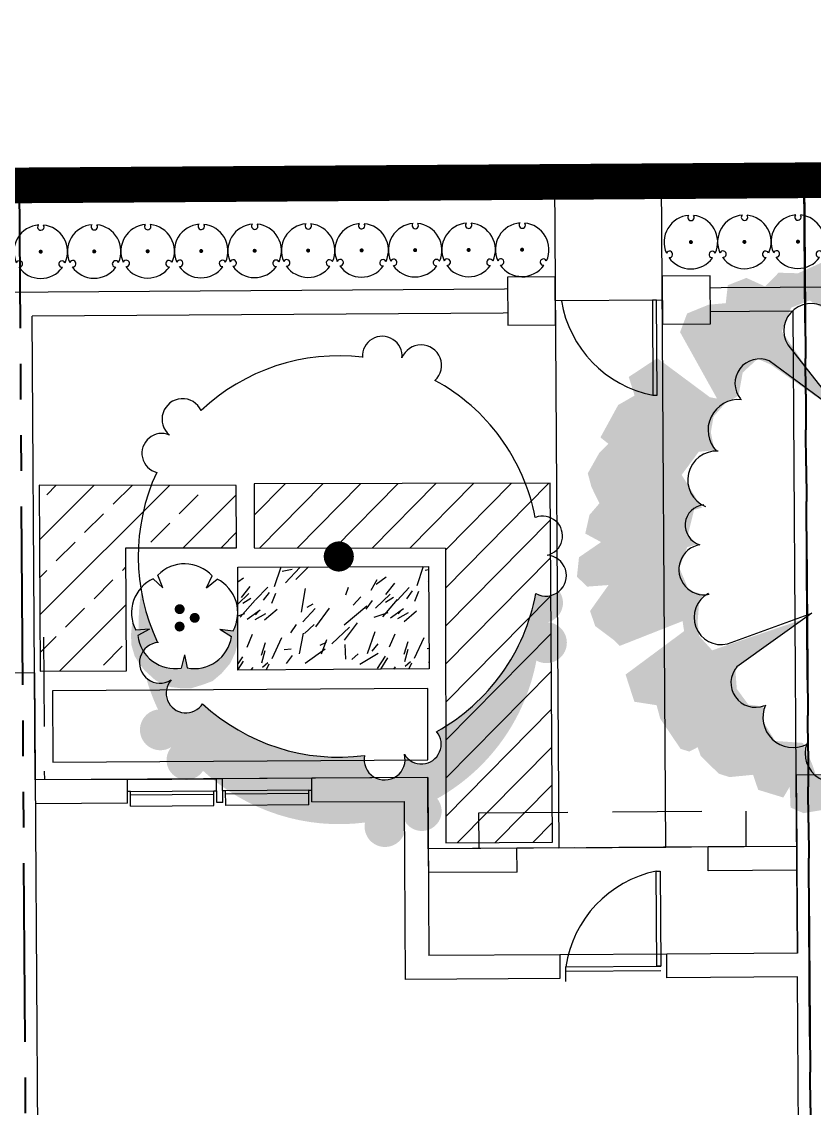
# Model space of a CAD drawing. Header units: feet. Extents: x 919634 to 928945, y 707022 to 708026.
# Drawn here: x 920319.03 to 920341.25, y 707570.89 to 707601.34 of the extents above; entities that cross this region are included whole.
import ezdxf

# ---------------------------------------------------------------- set-up
doc = ezdxf.new("R2010")
doc.units = ezdxf.units.FT
doc.header["$LTSCALE"] = 20
doc.header["$MEASUREMENT"] = 0
for name, pattern in [('PHANTOM2', [1.25, 0.625, -0.125, 0.125, -0.125, 0.125, -0.125]), ('Site Plan$0$HIDDEN2', [0.1875, 0.125, -0.0625]), ('Site Plan$0$PHANTOM2', [1.25, 0.625, -0.125, 0.125, -0.125, 0.125, -0.125])]:
    doc.linetypes.add(name, pattern=pattern)
doc.layers.add('-u-site-propline', color=7, linetype='PHANTOM2', true_color=0xd10000)
for name, color, linetype in [('-u-site-xref', 7, 'Continuous'), ('LK-SHRB-035M', 4, 'Continuous'), ('LK-SHRB-TRNK', 3, 'Continuous'), ('LP-SHRB', 7, 'Continuous'), ('Site Plan$0$-u-site-bldg_interior', 252, 'Continuous'), ('Site Plan$0$-u-site-fence', 4, 'Site Plan$0$FENCELINE1'), ('Site Plan$0$-u-site-wall', 4, 'Continuous'), ('Site Plan$0$A-DOOR', 253, 'Continuous'), ('Site Plan$0$SP-BLDG-ROOF ABOVE', 4, 'Site Plan$0$HIDDEN2'), ('x-RL TH5-LP Block$0$L-002', 253, 'Continuous'), ('x-RL TH5-LP Block$0$LK-SHRB-035M', 253, 'Continuous'), ('x-RL TH5-LP Block$0$LK-SHRB-TRNK', 253, 'Continuous'), ('x-RL TH5-LP Block$0$LK-TREE-050M', 253, 'Continuous'), ('x-RL TH5-LP Block$0$LK-TREE-TRNK', 253, 'Continuous'), ('x-RL TH5-LP Block$0$LP-PATT-GRND', 253, 'Continuous'), ('x-RL TH5-LP Block$0$LP-PATT-SHAR', 253, 'Continuous'), ('x-RL TH5-LP Block$0$LP-SHAR-BRDR-CONT', 253, 'Continuous'), ('x-RL TH5-LP Block$0$LP-SHRB', 253, 'Continuous'), ('x-RL TH5-LP Block$0$LP-TREE', 253, 'Continuous')]:
    doc.layers.add(name, color=color, linetype=linetype)
for name, color, linetype, lineweight in [('Site Plan$0$SP-LOT LINES', 252, 'Site Plan$0$PHANTOM2', 40), ('Site Plan$0$SP-SIDEWALK', 2, 'Continuous', 25), ('SP-BUILDING-FOOTPRINT', 1, 'Continuous', 25)]:
    doc.layers.add(name, color=color, linetype=linetype, lineweight=lineweight)
for name, color, linetype, plot in [('x-RL TH5-LP Block$0$-u-site-no_plot', 253, 'Continuous', False), ('x-RL TH5-LP Block$0$LK-SHRB-SHAD', 253, 'Continuous', False), ('x-RL TH5-LP Block$0$LK-TREE-SHAD', 253, 'Continuous', False)]:
    doc.layers.add(name, color=color, linetype=linetype, plot=plot)
doc.layers.get('-u-site-xref').off()
doc.linetypes.add('Site Plan$0$FENCELINE1', pattern='A,0.25,-0.1,[133,ltypeshp.shx,S=0.1,R=0,X=-0.1,Y=0],-0.1,1', length=1.45)

# ---------------------------------------------------------------- blocks, each defined once
blk = doc.blocks.new('Site Plan$0$_Details_TH5_wall')
at = {"layer": 'Site Plan$0$-u-site-fence'}
for p, q in [((-10.48732410557568, -26.40998516941909), (-10.46782956644893, -29.40992182923947)), ((-10.48624107660726, -26.57664831739385), (-10.4689125957666, -29.24325868126471))]:
    blk.add_line(p, q, dxfattribs=at)
blk.add_lwpolyline([(-7.821513322298415, -26.67391782451887), (-7.822257905383594, -26.55933691037353), (-10.48624107660726, -26.57664831739385), (-10.48549649352208, -26.69122923142277)], close=True, dxfattribs=at)
blk.add_arc((-11.00169562106021, -26.04570431716274), 3.241637188778279, 279.4598342740753, 348.8256528212227, dxfattribs=at)
at = {"layer": 'Site Plan$0$-u-site-wall'}
for p, q in [((-10.95223619171884, -7.919251336716115), (-10.82240109087434, -26.41216260602232)), ((2.818107517436147, -22.64952870749403), (-10.17819925572257, -22.74063981021754)), ((-10.17816162097733, -22.74063954618759), (-10.15241514507215, -26.4078088250244)), ((-10.80133920791559, -29.41208908054978), (-10.67262854427099, -47.7449482496595)), ((-10.13135326222982, -29.40773529966827), (-10.02838854386937, -44.07347961037885)), ((-0.03203305636998266, -44.00339978060219), (-10.02838854386937, -44.07347961037885))]:
    blk.add_line(p, q, dxfattribs=at)
for points in [[(-11.166017520361777, -25.074367241784326), (-11.1573099595633, -26.41433894980565), (-9.817338251541976, -26.405631389007173), (-9.826045812340453, -25.06565968098585)], [(-11.137815420519757, -29.4142756096221), (-11.12910785972128, -30.754247317643422), (-9.789136151699957, -30.745539756844945), (-9.797843712498434, -29.40556804882362)]]:
    blk.add_wipeout(points).dxf.layer = 'Site Plan$0$-u-site-wall'
for points in [[(-11.16601752035785, -25.07436724181753), (-11.15730995952617, -26.41433894983493), (-9.817338251508772, -26.40563138911966), (-9.826045812340453, -25.06565968098585)], [(-11.13781542039942, -29.41427560977172), (-11.12910785980057, -30.75424731767271), (-9.789136151666753, -30.74553975684103), (-9.797843712498434, -29.40556804882362)]]:
    blk.add_lwpolyline(points, close=True, dxfattribs=at)
blk = doc.blocks.new('*U239')
at = {"layer": 'Site Plan$0$A-DOOR'}
blk.add_lwpolyline([(-28.625, -31.96847301748949), (-30, -31.96847301748949), (-30, 0), (-28.625, 0)], close=True, dxfattribs=at)
blk.add_arc((-36.41138767640513, 6.143921902290211), 38.89964626533935, 281.5466680525947, 350.9124866484809, dxfattribs=at)
blk = doc.blocks.new('Site Plan')
at = {"layer": 'Site Plan$0$-u-site-bldg_interior'}
for p, q in [((920319.393714079, 707583.0896173733, 1.997172001038086e-07), (920316.7271040358, 707583.0722163388, 1.997172001038086e-07)), ((920319.393714079, 707583.0896173733, 1.997172001038086e-07), (920319.7025824204, 707535.7572917931, 1.997172001038086e-07)), ((920321.9965685743, 707580.1065384957, 1.997172001038086e-07), (920319.4132902416, 707580.0896812448, 1.997172001038086e-07)), ((920321.9965685743, 707580.1065384957, 1.997172001038086e-07), (920324.4965153479, 707580.1228519646, 1.997172001038086e-07)), ((920322.0009188326, 707579.4398860229, 1.997172001038086e-07), (920321.9965685743, 707580.1065384957, 1.997172001038086e-07)), ((920324.663178466, 707580.1239395292, 1.997172001038086e-07), (920324.4965153479, 707580.1228519646, 1.997172001038086e-07)), ((920324.5008656062, 707579.4561994916, 1.997172001038086e-07), (920324.4965153479, 707580.1228519646, 1.997172001038086e-07)), ((920327.1631252397, 707580.1402529979, 1.997172001038086e-07), (920324.663178466, 707580.1239395292, 1.997172001038086e-07)), ((920324.6675287244, 707579.4572870563, 1.997172001038086e-07), (920324.663178466, 707580.1239395292, 1.997172001038086e-07)), ((920330.4130560453, 707580.1614605072, 1.997172001038086e-07), (920327.1631252397, 707580.1402529979, 1.997172001038086e-07)), ((920327.167475498, 707579.473600525, 1.997172001038086e-07), (920327.1631252397, 707580.1402529979, 1.997172001038086e-07)), ((920330.4130560453, 707580.1614605072, 1.997172001038086e-07), (920330.4456341654, 707575.1690479497, 1.99717204207895e-07)), ((920343.6315892691, 707580.2476718316, 1.99717204207895e-07), (920340.74616968, 707580.2288429498, 1.99717204207895e-07)), ((920340.7787474962, 707575.2364769538, 1.99717204207895e-07), (920340.74616968, 707580.2288429498, 1.99717204207895e-07)), ((920322.0820985226, 707579.7701915839, 1.997172001038086e-07), (920321.9987669634, 707579.7696478016, 1.997172001038086e-07)), ((920322.0820985226, 707579.7701915839, 1.997172001038086e-07), (920324.4153821778, 707579.7854174881, 1.997172001038086e-07)), ((920322.0847941741, 707579.357098246, 1.997172001038086e-07), (920322.0820985226, 707579.7701915839, 1.997172001038086e-07)), ((920324.4153821778, 707579.7854174881, 1.997172001038086e-07), (920324.498713737, 707579.7859612703, 1.997172001038086e-07)), ((920324.4180778293, 707579.3723241502, 1.997172001038086e-07), (920324.4153821778, 707579.7854174881, 1.997172001038086e-07)), ((920324.7487084144, 707579.7875926172, 1.997172001038086e-07), (920324.6653768552, 707579.787048835, 1.997172001038086e-07)), ((920327.0819920697, 707579.8028185214, 1.997172001038086e-07), (920324.7487084144, 707579.7875926172, 1.997172001038086e-07)), ((920324.7514040659, 707579.3744992793, 1.997172001038086e-07), (920324.7487084144, 707579.7875926172, 1.997172001038086e-07)), ((920327.0825961813, 707579.7102418419, 1.997172001038086e-07), (920324.749312526, 707579.6950159377, 1.997172001038086e-07)), ((920327.0819920697, 707579.8028185214, 1.997172001038086e-07), (920327.1653236288, 707579.8033623036, 1.997172001038086e-07)), ((920327.0846877212, 707579.3897251835, 1.997172001038086e-07), (920327.0819920697, 707579.8028185214, 1.997172001038086e-07)), ((920322.0009188326, 707579.4398860229, 1.997172001038086e-07), (920319.4176404999, 707579.4230287719, 1.997172001038086e-07)), ((920322.0827026342, 707579.6776149044, 1.997172001038086e-07), (920324.4159862894, 707579.6928408085, 1.997172001038086e-07)), ((920324.6675287244, 707579.4572870563, 1.997172001038086e-07), (920324.5008656062, 707579.4561994916, 1.997172001038086e-07)), ((920327.167475498, 707579.473600525, 1.997172001038086e-07), (920329.7507538308, 707579.490457776, 1.997172001038086e-07)), ((920329.7507538308, 707579.490457776, 1.997172001038086e-07), (920329.7833319508, 707574.4980452184, 1.99717204207895e-07)), ((920322.0847941741, 707579.357098246, 1.997172001038086e-07), (920324.4180778293, 707579.3723241502, 1.997172001038086e-07)), ((920327.0846877212, 707579.3897251835, 1.997172001038086e-07), (920324.7514040659, 707579.3744992793, 1.997172001038086e-07)), ((920340.7548210755, 707578.903065555, 1.99717204207895e-07), (920340.7787474962, 707575.2364769538, 1.99717204207895e-07)), ((920340.759220455, 707578.228885531, 1.99717204207895e-07), (920338.2709475836, 707578.2126482406, 1.99717204207895e-07)), ((920338.2752978419, 707577.5459957678, 1.99717204207895e-07), (920338.2709475836, 707578.2126482406, 1.99717204207895e-07)), ((920332.9145082971, 707578.1776946544, 1.99717204207895e-07), (920330.4261071241, 707578.1614565268, 1.99717204207895e-07)), ((920330.4261071241, 707578.1614565268, 1.99717204207895e-07), (920330.4304573823, 707577.4948040539, 1.99717204207895e-07)), ((920332.9188585554, 707577.5110421815, 1.99717204207895e-07), (920332.9145082971, 707578.1776946544, 1.99717204207895e-07)), ((920332.9188585554, 707577.5110421815, 1.99717204207895e-07), (920330.4304573823, 707577.4948040539, 1.99717204207895e-07)), ((920340.7635707133, 707577.5622330579, 1.99717204207895e-07), (920338.2752978419, 707577.5459957678, 1.99717204207895e-07)), ((920334.1122227666, 707575.1929743707, 1.997172001038086e-07), (920330.4456341654, 707575.1690479497, 1.99717204207895e-07)), ((920337.1121588949, 707575.2125505331, 1.997172001038086e-07), (920334.1122227666, 707575.1929743707, 1.997172001038086e-07)), ((920334.1122227666, 707575.1929743707, 1.997172001038086e-07), (920334.1165730249, 707574.5263218977, 1.997172001038086e-07)), ((920340.7787474962, 707575.2364769538, 1.99717204207895e-07), (920337.1121588949, 707575.2125505331, 1.997172001038086e-07)), ((920337.1165091533, 707574.5458980602, 1.997172001038086e-07), (920337.1121588949, 707575.2125505331, 1.997172001038086e-07)), ((920334.281084274, 707574.8571712411, 1.997172001038086e-07), (920336.9476941659, 707574.8745722744, 1.997172001038086e-07)), ((920334.2837799254, 707574.4440779032, 1.997172001038086e-07), (920334.281084274, 707574.8571712411, 1.997172001038086e-07)), ((920334.2818999473, 707574.7321739023, 1.997172001038086e-07), (920336.9485098392, 707574.7495749356, 1.997172001038086e-07)), ((920340.7830977546, 707574.5698244809, 1.99717204207895e-07), (920337.1165091533, 707574.5458980602, 1.997172001038086e-07)), ((920341.1676006519, 707515.6469311938, 1.997172001038086e-07), (920340.7830977546, 707574.5698244809, 1.99717204207895e-07)), ((920334.1165730249, 707574.5263218977, 1.997172001038086e-07), (920329.7833319508, 707574.4980452184, 1.99717204207895e-07))]:
    blk.add_line(p, q, dxfattribs=at)
at = {"layer": 'Site Plan$0$SP-BLDG-ROOF ABOVE'}
blk.add_line((920338.2709475836, 707578.2126482406, 1.99717204207895e-07), (920332.9145082971, 707578.1776946544, 1.99717204207895e-07), dxfattribs=at)
at = {"layer": 'Site Plan$0$SP-BLDG-ROOF ABOVE', "elevation": 1.99717204207895e-07}
for points in [[(920308.8301829449, 707580.0205743349), (920308.8040810911, 707584.0205357341), (920319.6410613519, 707584.0912527352), (920319.667162902, 707580.0913378976)], [(920331.8520309216, 707578.1707610334), (920331.8455055341, 707579.1707397428), (920339.3268995774, 707579.2195597772), (920339.3334249624, 707578.2195814648)]]:
    blk.add_lwpolyline(points, dxfattribs=at)
at = {"layer": 'Site Plan$0$SP-LOT LINES', "ltscale": 0.4, "elevation": 1.99717204207895e-07}
for points in [[(920318.9712080545, 707596.7537713794), (920340.970739662, 707596.8973299043), (920341.5841260864, 707502.8993312176), (920319.584594479, 707502.7557726927)], [(920340.970739662, 707596.8973299043), (920363.303597506, 707597.0430635583), (920363.9169839305, 707503.0450648717), (920341.5841260864, 707502.8993312176)]]:
    blk.add_lwpolyline(points, close=True, dxfattribs=at)
at = {"layer": 'Site Plan$0$SP-SIDEWALK', "elevation": 1.99717204207895e-07}
blk.add_lwpolyline([(920336.9708245483, 707596.8712283524), (920333.97088842, 707596.85165219), (920334.092695737, 707578.1853829476), (920337.0926318653, 707578.2049591102)], close=True, dxfattribs=at)
at = {"layer": 'Site Plan$0$-u-site-bldg_interior', "xscale": 0.08333333333333327, "yscale": 0.08333333333333327, "zscale": 0.08333333333333327, "rotation": 180.3738798165014}
blk.add_blockref('*U239', (920334.4477473922, 707574.8582588057, 1.997172001038086e-07), dxfattribs=at)
at = {"layer": 'Site Plan$0$-u-site-wall', "rotation": 269.9715917081864}
blk.add_blockref('Site Plan$0$_Details_TH5_wall', (920363.3970236996, 707583.0342197992, 1.997171797626437e-07), dxfattribs=at)
blk = doc.blocks.new('x-RL TH5-LP Block$0$TREE-SIMP-021')
at = {"layer": 'x-RL TH5-LP Block$0$LK-TREE-SHAD'}
h = blk.add_hatch(color=256, dxfattribs=at)
edge = h.paths.add_edge_path()
edge.add_arc((0.1670000000000016, 0), 0.5000000000000239, 260.3865617105897, 278.5936085237907)
edge.add_arc((0.2619320473717437, -0.4475469871519522), 0.05101736742950515, 186.3524412592835, 246.651281477449, ccw=False)
edge.add_arc((0, -2.131628207280301e-14), 0.4999999999999955, 279.61343828940744, 294.98973247718067, ccw=False)
edge = h.paths.add_edge_path()
edge.add_arc((0.1670000000000016, -2.842170943040401e-14), 0.4999999999999858, 285.35812662729506, 294.9897324771812, ccw=False)
edge.add_arc((0.2619320473717153, -0.4475469871519593), 0.05101736742950547, 317.3004536736503, 392.4177406316337)
edge.add_arc((0.3377983859684264, -0.3832874793667926), 0.04937740005396908, 228.3744434168904, 416.8573514313249)
edge.add_arc((0, -4.263256414560601e-14), 0.499999999999984, 316.8519098886588, 366.9897324771847)
edge.add_arc((0.5065839324883825, 0.1108125556681472), 0.0510173674294981, 258.3524412592744, 464.4177406316392)
edge.add_arc((0.4689134968027702, 0.2028230113137752), 0.04937740005396369, 300.3744434168894, 488.8573514313118)
edge.add_arc((0, -2.131628207280301e-14), 0.5000000000000026, 28.85190988865855, 78.98973247718327)
edge.add_arc((0.05115404106064148, 0.5160329129350814), 0.05101736742951309, 330.3524412592923, 399.9472398419138)
edge.add_arc((0.1190060928392711, 0.5086389940592824), 0.04937740005397353, 12.374443416904683, 125.5951215006767, ccw=False)
edge.add_arc((0.2181540410606431, 0.5160329129350814), 0.05101736742948313, -29.647558740707723, 176.4177406316317, ccw=False)
edge.add_arc((0.1670000000000016, -2.842170943040401e-14), 0.5000000000000039, 28.851909888658213, 78.98973247718328, ccw=False)
edge.add_arc((0.6359134968028002, 0.2028230113137681), 0.04937740005397455, -59.62555658313693, 128.85735143134, ccw=False)
edge.add_arc((0.6735839324883557, 0.1108125556681472), 0.05101736742948965, -101.64755874069431, 104.4177406316083, ccw=False)
edge.add_arc((0.1669999999999732, -1.4210854715202e-14), 0.5000000000000059, -43.14809011132962, 6.989732477181519, ccw=False)
edge.add_arc((0.5047983859678311, -0.3832874793662739), 0.04937740005395616, -131.62555658219208, 56.857351430414894, ccw=False)
edge.add_arc((0.4289320473717453, -0.4475469871519522), 0.05101736742948169, -173.64755874072046, 32.41774063164411, ccw=False)
at = {"layer": 'x-RL TH5-LP Block$0$LK-TREE-050M'}
for centre, radius, start, end in [((-0.04799390716075891, 0.5086389940592824), 0.04937740005396271, 12.3744434168969, 201.2618362351385), ((0.0511540410606699, 0.5160329129350814), 0.05101736742949643, 330.3524412592786, 176.4177406316339), ((-0.003777478401218559, 0.003136797043296724), 0.4952442819776592, 100.5015960879655, 151.0925035290089), ((-2.842170943040401e-14, -2.131628207280301e-14), 0.5, 28.85190988865747, 78.98973247718159), ((-0.4749689964509969, 0.2081133238393136), 0.05101736742949643, 42.43331910011396, 248.4177406316341), ((0.4689134968027702, 0.2028230113137681), 0.04937740005396271, 300.3744434168967, 129.2618362351378), ((-0.4985753626810379, 0.1115331750183941), 0.04937740005396271, 84.37444341689746, 273.2618362351384), ((0.5065839324883825, 0.1108125556681472), 0.05101736742949643, 258.3524412592795, 104.4177406316339), ((-2.842170943040401e-14, -2.131628207280301e-14), 0.5, 172.8519098886574, 222.9897324771822), ((-2.842170943040401e-14, -2.131628207280301e-14), 0.5, 316.8519098886569, 6.989732477181856), ((-0.3447010244698276, -0.3874118052906965), 0.05101736742949643, 114.3524412592789, 320.4177406316336), ((0.3377983859684264, -0.3832874793667926), 0.04937740005396271, 228.3744434168969, 57.2618362351381), ((-0.2601426129294566, -0.4397077010247585), 0.04937740005396271, 156.3744434168966, 345.2618362351382), ((0.2619320473717153, -0.4475469871519522), 0.05101736742949643, 183.8540007653813, 32.41774063163366), ((-2.842170943040401e-14, -2.131628207280301e-14), 0.5, 244.8519098886572, 294.9897324771821)]:
    blk.add_arc(centre, radius, start, end, dxfattribs=at)
at = {"layer": 'x-RL TH5-LP Block$0$LK-TREE-TRNK', "const_width": 0.03749999999999999}
blk.add_lwpolyline([(-0.01875000000001137, -2.131628207280301e-14, 1), (0.01874999999998295, -2.131628207280301e-14, 1)], format="xyb", close=True, dxfattribs=at)
blk = doc.blocks.new('x-RL TH5-LP Block$0$TREE-SIMP-024')
at = {"layer": 'x-RL TH5-LP Block$0$LK-TREE-SHAD'}
blk.add_hatch(color=256, dxfattribs=at).paths.add_polyline_path([(0.1890392876505302, -0.4914625425579686), (0.2122538417685007, -0.5256094872272712), (0.2532375141730938, -0.5283298083166699), (0.3119894994224524, -0.5023558214439703), (0.3488751212994714, -0.5037111922460724), (0.3748395371480342, -0.4777467763975238), (0.4103546213606251, -0.4941301901573638), (0.4458784854625435, -0.4804583228024413), (0.4499869085587704, -0.4463034049931593), (0.4827752814527457, -0.4435615268122319), (0.5237645425420112, -0.4271557661335734), (0.5374364046921016, -0.3916319072365013), (0.4677999237022448, -0.2646004044787063), (0.4814606117391236, -0.2673287123739385), (0.5811675407061045, -0.3424377704076562), (0.6358238768052615, -0.3069019339042427), (0.6249050584882809, -0.2713852550636489), (0.6563316736071556, -0.2536161387256897), (0.6905033561629352, -0.1921294586080649), (0.6754793072618952, -0.1798385099472739), (0.6932444327993608, -0.1620733844098154), (0.7151139873763555, -0.1238148273882871), (0.7082908266705772, -0.09785999622977926), (0.6932723684028588, -0.06644295733990191), (0.7124048371439358, -0.04457898493521384), (0.7206121090560202, -0.009056715461291276), (0.6905616235424645, 0.007328289670340382), (0.7329206188030071, 0.03602978614996744), (0.7370298401875459, 0.07291700591118655), (0.7179093405918024, 0.09203750550695133), (0.676924078764074, 0.08929323635833697), (0.7124583154346453, 0.1384849718098451), (0.7029036562701094, 0.1671713118368103), (0.6687575131452945, 0.193118164650528), (0.6564657629400017, 0.2054099148558279), (0.5362310864248627, 0.1589257265477073), (0.5335043751062472, 0.1780510184884818), (0.6455525333076935, 0.2600526754644719), (0.629173911892849, 0.311961547954219), (0.5868252892009878, 0.3187799195711634), (0.5800021304438587, 0.3447347591907146), (0.5417667199370442, 0.4021018401502943), (0.5253745262878908, 0.4075616432481155), (0.5089783437868505, 0.3993599652255568), (0.5035185354842042, 0.4157521536698852), (0.4693747885318942, 0.4498959006221668), (0.4488845495600344, 0.4567206592121238), (0.4038004408650693, 0.4526090468599193), (0.3942457764956941, 0.4812953816820524), (0.3464349545334926, 0.496309052809579), (0.3341336228943703, 0.4758132232043835), (0.3327790503805659, 0.5154311470333397), (0.3081915624256624, 0.5263531546063263), (0.2494443643164743, 0.5167729508059438), (0.2439733819006165, 0.4949129724579535), (0.2112025668366186, 0.5522816480455219), (0.1524505763824209, 0.5263076559679831), (0.1497110976301883, 0.5017161739563747), (0.1811305294363592, 0.4948946130834457), (0.202984124067541, 0.4785072085230979), (0.212541181353231, 0.45801777109574), (0.2344003614129235, 0.4607564515596465), (0.2835801296677403, 0.4553062246908226), (0.2904048882577115, 0.4348159857189486), (0.3081524507603319, 0.3924705522830649), (0.3614310626261954, 0.3883876718740424), (0.3819133199970679, 0.354239934121253), (0.3832702886833488, 0.3228189044308749), (0.4119582233383312, 0.3187288407091629), (0.4338078271690051, 0.2886799465673988), (0.4365281534632288, 0.2476962793676662), (0.312182657679358, 0.1588602791116926), (0.4802353394693739, 0.2149214735031819), (0.5048180383354861, 0.1876056743968348), (0.5075423554302176, 0.1602834967785185), (0.5048004805054802, 0.1274951206283248), (0.4965979976822155, 0.1083666426877699), (0.5239185806725288, 0.1001777301501932), (0.5416661483799885, 0.05783230191914868), (0.5266269378214474, 0.01820959095000774), (0.5074992581692186, 0.01273941007867307), (0.5252540059331636, -0.005015337685279064), (0.5129446926930257, -0.05283414645331419), (0.4979158599080051, -0.05693698412104453), (0.5361496757868451, -0.1197686605234622), (0.5033493272351564, -0.1634950041924412), (0.4732932530368998, -0.1662360808288668), (0.4801140208263632, -0.2003878093821498), (0.4746406454941905, -0.2304446851249153), (0.4514085283413749, -0.2564082994289478), (0.4418442877430095, -0.2605095392124781), (0.426813860329986, -0.2700769723230536), (0.4186041922453967, -0.3137961359355472), (0.3899074796497359, -0.3397613448675685), (0.3653199916948324, -0.3288393372945819), (0.239660629690519, -0.2387102159554928), (0.3434432538051624, -0.3916885715269984), (0.3256701466667096, -0.4367766762272822), (0.2901462825647911, -0.4504485435822119), (0.2696576382209059, -0.4381591895494168), (0.2559953555560242, -0.4408954770970226), (0.2505179861671536, -0.4846138391650001), (0.2286588009026502, -0.4873525248337458), (0.2177264207609824, -0.4982849049754137)])
at = {"layer": 'x-RL TH5-LP Block$0$LK-TREE-050M'}
for p, q in [((-0.04860488914232519, 0.3204401747418828), (-0.1004783664031379, 0.4881257947864839)), ((-0.05369746659829389, 0.4915933362915723), (-0.04860488914232519, 0.3204401747418828)), ((0.2897369795163627, 0.1452474562183212), (0.4331856951178565, 0.2463997710962005)), ((0.4509396161136294, 0.2029800207524346), (0.2897369795163627, 0.1452474562183212)), ((-0.484126475581121, 0.1008413697186938), (-0.3197764530257245, 0.05279546313309424)), ((-0.3197764530257245, 0.05279546313309424), (-0.4952847406890442, 0.05527856086738581)), ((0.3323934762303793, -0.366144784429423), (0.2276721902811687, -0.2306723100195143)), ((0.2276721902811687, -0.2306723100195143), (0.3682018494262422, -0.3358423614288597)), ((-0.2455091501645086, -0.4292699423333417), (-0.1490278276294532, -0.2878107840738551)), ((-0.1490278276294532, -0.2878107840738551), (-0.2056244374518599, -0.4539617653212815))]:
    blk.add_line(p, q, dxfattribs=at)
for centre, radius, start, end in [((-0.002046592426324878, 0.4868550850393945), 0.05186775325439813, 9.894664786015177, 174.758577227328), ((0.09479688157250621, 0.4893167681903066), 0.04800949825501283, 350.9389413252036, 173.4733813780408), ((-0.1406577635833912, 0.4643518711474144), 0.04668600864248076, 30.61256466583337, 182.9404446800889), ((0.1742931968898063, 0.4599880194734851), 0.03877302073807031, 346.4677891969286, 145.8460662159045), ((-0.2256235228414027, 0.416537993178828), 0.05803041528278666, 48.19387987775519, 187.3850517374514), ((0.249491642336892, 0.4128623806588791), 0.05490868705670256, 338.5456909887605, 138.9426875496921), ((-0.3155583000221611, 0.3648621441673399), 0.05490868705670256, 50.5456909887609, 210.9426875496927), ((0.3264296698085047, 0.3432980403228925), 0.05803041528278666, 336.1938798777554, 115.3850517374514), ((-0.3836150434950696, 0.3079067958741248), 0.03877302073807031, 58.46778919692883, 217.8460662159039), ((0.398159233570567, 0.2772661021778475), 0.04668600864248076, 318.6125646658333, 110.9404446800895), ((-0.4360740535002208, 0.2413643889474102), 0.04800949825501283, 62.93894132520439, 245.4733813780411), ((-0.4636591329584405, 0.1485000700117638), 0.05186775325439813, 81.89466478601592, 246.7585772273271), ((0.4623942692778655, 0.1523929201382828), 0.05186775325439813, 297.894664786015, 102.7585772273273), ((0.4946617483395528, 0.06105000505942826), 0.04800949825501283, 278.9389413252028, 101.4733813780415), ((-0.4850905122466429, 0.009719136930840477), 0.04668600864248076, 102.6125646658336, 254.9404446800894), ((0.4913341631808805, -0.02361856542178487), 0.03877302073807031, 274.4677891969283, 73.84606621590467), ((-0.4658726755859846, -0.08586340293272343), 0.05803041528278666, 120.1938798777553, 259.3850517374512), ((0.4697526148953841, -0.1096991602439772), 0.05490868705670256, 266.5456909887607, 66.94268754969211), ((-0.4445173971826932, -0.1873651743553211), 0.05490868705670256, 122.545690988761, 282.9426875496918), ((0.4273681537194989, -0.2043681359880694), 0.05803041528278666, 264.1938798777555, 43.3850517374514), ((-0.4113803323655247, -0.2696911542562219), 0.03877302073807031, 130.4677891969289, 289.8460662159039), ((0.3867337028646318, -0.2929919960733187), 0.04668600864248076, 246.6125646658334, 38.94044468008853), ((-0.3643054682475793, -0.3401453721469778), 0.04800949825501283, 134.9389413252038, 317.4733813780404), ((-0.2845105109362862, -0.3950769944404016), 0.05186775325439813, 153.8946647860153, 318.7585772273273), ((0.2878219670432429, -0.3926710807491034), 0.05186775325439813, 225.8946647860147, 30.75857722732785), ((0.2109208918357979, -0.4515857900502454), 0.04800949825501283, 206.9389413252034, 29.47338137804071), ((-0.1591446606051079, -0.4583451141828618), 0.04668600864248076, 174.6125646658334, 326.940444680089), ((0.1293680157899644, -0.4745850956696813), 0.03877302073807031, 202.4677891969289, 1.846066215904139), ((-0.06230162510055948, -0.4696044945809916), 0.05803041528278666, 192.1938798777558, 331.3850517374509), ((0.04083143997263505, -0.4806601902269989), 0.05490868705670256, 194.5456909887608, 354.942687549692)]:
    blk.add_arc(centre, radius, start, end, dxfattribs=at)
at = {"layer": 'x-RL TH5-LP Block$0$LK-TREE-TRNK', "const_width": 0.03749999999999999}
blk.add_lwpolyline([(0.01325825214726706, 0.01325825214723153, 1), (-0.01325825214723864, -0.01325825214726706, 1)], format="xyb", close=True, dxfattribs=at)
blk = doc.blocks.new('x-RL TH5-LP Block$0$SHRUB-LRG-421')
at = {"layer": 'x-RL TH5-LP Block$0$LK-SHRB-SHAD'}
blk.add_hatch(color=256, dxfattribs=at).paths.add_polyline_path([(0.04890674199781841, 0.4855210793319458), (0.1251363003899257, 0.4961515451490079), (0.2279575585463363, 0.4996950395267881), (0.3307788259290732, 0.4731188634399501), (0.4300545247320002, 0.4252817499469046), (0.5240118891178724, 0.3455532274584883), (0.5966958789301486, 0.2605094662894487), (0.6303787066277664, 0.1719222222868169), (0.665834318615282, 0.05675879642525672), (0.667607102905194, -0.02474147036599916), (0.6551976405548317, -0.1345896575469361), (0.6250603722107044, -0.2178616744131325), (0.5896047602231818, -0.2834162367067066), (0.4956474050636501, -0.3861774409041772), (0.4282817496684288, -0.4393297930778495), (0.3591433099832955, -0.4800799235874322), (0.2545492675369729, -0.5101995882799528), (0.1588191280875293, -0.5137430826577329), (0.1020901507527654, -0.5084278439771097), (0.03472450458387755, -0.5013408667657373), (0.1198179567465303, -0.4729929463760598), (0.1074084943961608, -0.3471990546974375), (0.1712285904378987, -0.4570472418783744), (0.3095054605818319, -0.4109818726881684), (0.4123267187382424, -0.309992407021447), (0.4726012554264969, -0.1930572426291377), (0.4814651584233758, -0.09738301564303953), (0.4761468147799803, -0.03360019765230859), (0.3538249663399, -0.007024021565474214), (0.4796923741334638, 0.01778041021852061), (0.4779195990698923, 0.1453460461999825), (0.4247361810886048, 0.2799986593928168), (0.3644616536266909, 0.3526402046698607), (0.2598676111803684, 0.4199665112662778), (0.1747741497913893, 0.4359122215360571), (0.1091812786860658, 0.3313792672636495), (0.1251363003899257, 0.4554014146394252), (0.0666345479915833, 0.4784340963484794)])
at = {"layer": 'x-RL TH5-LP Block$0$LK-SHRB-035M'}
for p, q in [((0.1070605847806689, 0.3273411572877905), (0.1226090518030247, 0.4520215615394463)), ((0.1070605847806689, 0.3273411572877905), (0.1765469323739666, 0.4376839616435433)), ((-0.2847589954806651, 0.2000312582911725), (-0.3985323658521303, 0.2533470929504844)), ((-0.2847589954806651, 0.2000312582911725), (-0.3682287763061147, 0.3002145037162407)), ((0.3492184028398952, -0.005960485389671533), (0.4726012543041307, 0.01778040750961551)), ((0.3492184028398952, -0.005960485389671533), (0.4756331082320884, -0.0379481273089084)), ((-0.2847589954806651, -0.2119522290705191), (-0.4058325046575888, -0.2603783826503054)), ((-0.2847589954806651, -0.2119522290705191), (-0.3706232724072152, -0.3036816353641498)), ((0.1070605847806689, -0.3392621280671371), (0.1677669135920894, -0.4492698535837576)), ((0.1070605847806689, -0.3392621280671371), (0.1157028217975551, -0.4693743823489385))]:
    blk.add_line(p, q, dxfattribs=at)
for centre, start, end in [((-0.05022857247180212, 0.1414409158475465), 60.90413336494095, 153.4676079125364), ((0.1238117442153808, 0.08618405869442114), 348.9041333649409, 81.46760791253651), ((-0.1565623821000059, -0.00700595351980482), 132.904133364941, 225.4676079125363), ((0.1250407657126544, -0.09641342650505891), 276.9041333649411, 9.467607912536403), ((-0.04823997391631707, -0.1540080214654722), 204.904133364941, 297.4676079125363)]:
    blk.add_arc(centre, 0.3554337938960817, start, end, dxfattribs=at)
at = {"layer": 'x-RL TH5-LP Block$0$LK-SHRB-TRNK', "const_width": 0.04687499999999999}
for points in [[(-0.02397241328819177, 0.08914721400351056, 1), (0.02290258671183665, 0.08914721400351056, 1)], [(-0.1062937164925586, -0.0534374656917862, 1), (-0.05941871649256569, -0.0534374656917862, 1)], [(0.05834888991621057, -0.0534374656917862, 1), (0.1052238899162035, -0.0534374656917862, 1)]]:
    blk.add_lwpolyline(points, format="xyb", close=True, dxfattribs=at)
blk = doc.blocks.new('x-RL TH5-LP Block', base_point=(1241.699483058532, -211.8293156445725))
at = {"layer": 'x-RL TH5-LP Block$0$LP-PATT-GRND'}
h = blk.add_hatch(dxfattribs=at)
h.set_pattern_fill('ANSI31', color=256, scale=6)
h.set_pattern_definition([(45, (922115.3144088449, 708877.3474265437), (-0.5303300858899107, 0.5303300858899107), [])])
h.paths.add_polyline_path([(1279.505214307341, -203.4194896933623), (1279.518599590054, -201.6227737809531), (1274.158978043357, -201.580210141954), (1274.199483262259, -193.321748653776), (1271.214432650828, -193.321748653776), (1271.214432699489, -203.3814905072795)])
at = {"layer": 'x-RL TH5-LP Block$0$LP-PATT-SHAR'}
h = blk.add_hatch(dxfattribs=at)
h.set_pattern_fill('LAFX-C235-MULCH', color=256, scale=4, pattern_type=2)
h.set_pattern_definition([(4.236394799059999, (922119.7141769587, 708880.2410070188), (-55.99999999996307, -3.999999999998226), [0.196788, -108.099101158]), (11.8886580396, (922122.1418569587, 708882.2689270187), (-19.99999999998795, -3.999999999987124), [0.28226, -77.3836900904]), (18.7586503478, (922118.5511809587, 708881.7892070188), (-12.00135249324568, -3.995940231420409), [0.40684, -210.8370881116]), (26.5650511771, (922118.7256289587, 708880.6116870188), (3.999999999998839, 4.000000000001912), [0.195036, -8.74923497568]), (29.291362171, (922118.6456569587, 708881.2368470188), (-99.99999999996487, -56.0000000000163), [0.34172, -187.7008469828]), (30.5792268725, (922122.2944969587, 708883.0540470188), (-67.99999999995879, -39.99999999999294), [0.18574, -102.0297179592]), (30.96375653209999, (922121.4077369587, 708881.0042070188), (-7.999999999990193, -3.99999999999663), [0.59336, -22.7304477954]), (31.6075022462, (922122.1491369586, 708881.8546070188), (-20.00000000002493, -11.9999999999917), [0.2219, -60.8354494424]), (33.69006752600001, (922120.7172169588, 708879.2742670188), (-7.999999999996394, -3.999999999999507), [0.262072, -14.16013209604]), (34.6951535312, (922121.1388169588, 708882.8576870188), (-11.99999999999839, -7.999999999988333), [0.34478, -62.90077335639999]), (35.188743132, (922120.1502569587, 708878.8744910188), (-107.9704025626283, -76.04204212472915), [0.69372, -214.6014234584]), (35.7538872544, (922121.8729369587, 708880.6189670188), (-28.00000000002642, -19.99999999999163), [0.44784, -122.7755438572]), (36.41637851990001, (922119.3943369586, 708880.4008870188), (-76.01414970793455, -55.98079174272707), [0.55096, -208.255153236]), (36.8698976458, (922118.8637313587, 708882.4506470188), (-12.00000000000615, -7.99999999999078), [0.145372, -19.85462805224]), (37.18470645320001, (922118.9364169587, 708881.9200470188), (-15.99999999999958, -11.99999999998536), [0.26458, -145.3376168468]), (38.9909940425, (922120.3683369587, 708881.1568470187), (-20.0000000000038, -15.99999999999983), [0.196388, -107.877662002]), (39.61068824, (922120.0266969587, 708882.2907270188), (-91.99999999997935, -75.99999999991097), [0.82084, -149.7514050452]), (40.50284838530001, (922121.7929769587, 708881.9709270188), (-135.9659065597899, -116.0399597267622), [0.45884, -215.1704678476]), (41.34777721970001, (922118.9436969587, 708881.4040470188), (-31.99999999991816, -27.9999999999343), [0.24204, -132.9645501448]), (42.58049078329999, (922122.2290969586, 708879.3106070188), (-47.99999999992922, -43.99999999986755), [0.365244, -200.632269924]), (42.84703721090001, (922119.3652569588, 708881.6292870188), (-107.9619766122515, -100.0410496043131), [0.68404, -222.9227381596]), (43.36342295840001, (922120.2883769587, 708881.9854470188), (-68.00000000007914, -64.00000000011224), [0.359924, -98.67542319200001]), (43.95837332399999, (922120.5718569587, 708881.7456070188), (-107.9999999998423, -103.9999999998839), [0.5654399999999999, -155.023745074]), (44.0289780689, (922119.8231769587, 708882.4942470188), (-116.0000000001742, -112.0000000000871), [0.303284, -166.5978840112]), (44.1185960034, (922118.6674969587, 708879.1870470188), (-123.9413914751457, -120.0605325627017), [0.6684, -177.5451185268]), (45.9093804492, (922121.2696569588, 708881.3458070188), (120.0000000000683, 124.0000000000745), [0.32384, -177.8895149972]), (46.19348942400001, (922121.8074969586, 708881.4984470188), (88.04075343188468, 91.961001164119), [0.49352, -132.4726452916]), (46.49433359130001, (922122.5561769587, 708882.6178070188), (71.96612476155346, 76.03207801210893), [0.59128, -109.7536501416]), (47.29061004259999, (922122.2944969587, 708881.1495670188), (44.00000000004975, 47.99999999998922), [0.51436, -70.252845592]), (47.29061004259999, (922118.7764969587, 708882.3560470188), (44.00000000004975, 47.99999999998922), [0.1286, -70.6386294368]), (47.8155566842, (922119.7141769587, 708881.4621270188), (76.00000000003259, 84.00000000000307), [0.3139, -172.4286839816]), (48.6913859865, (922121.0588569588, 708879.2015790188), (27.99999999997342, 32.00000000002454), [0.63864, -175.0884164632]), (48.945186229, (922119.3289369587, 708882.4869670188), (80.00000000014165, 92.00000000004077), [0.298808, -164.139629128]), (49.2891533288, (922119.2562169587, 708879.3832870187), (23.98960873812287, 28.00890345213219), [0.41232, -189.6192475584]), (50.52754015170001, (922118.8637313587, 708880.9314870188), (35.99999999987128, 43.99999999991179), [0.6402800000000001, -87.4505651716]), (50.59933933650001, (922121.2187369587, 708880.5244470187), (35.999999999971, 43.99999999993225), [0.26338, -144.6779873448]), (51.6666598909, (922122.5270969587, 708880.0229270188), (59.99999999990578, 75.99999999987719), [0.398448, -218.8730720772]), (52.1250163489, (922120.5645769587, 708880.9024470188), (12.00000000000035, 15.99999999999941), [0.165748, -45.4412674816]), (52.5238204386, (922119.6560169586, 708882.2762070188), (52.00000000003287, 67.99999999994802), [0.274768, -150.9336970072]), (52.74471054640001, (922119.9249369587, 708879.8630070188), (12.00571148050183, 15.99571479635884), [0.64836, -124.9541741904]), (52.853313302, (922121.7784569587, 708879.8412070188), (11.99999999998811, 15.99999999999677), [0.300924, -165.3010089128]), (52.853313302, (922118.6674809587, 708879.7903270188), (11.99999999998811, 15.99999999999677), [0.6018399999999999, -165.0000854696]), (53.42696902149999, (922120.9716169587, 708882.6323670188), (80.00000000000671, 108.0000000000848), [0.280572, -154.1215008996]), (55.0079798014, (922122.3162969587, 708880.5826070188), (8.000000000000005, 11.99999999998184), [0.2661719999999999, -48.56004884799999]), (55.58163552090001, (922121.0006969587, 708880.9533270188), (51.97263882129674, 76.01871357711228), [0.4758, -169.2769596504]), (55.88552705470001, (922121.1460569587, 708881.7674070188), (7.999999999982264, 11.99999999999247), [0.54432, -149.2288414084]), (56.30993247399999, (922120.4700969587, 708879.6958470189), (3.999999999999508, 7.999999999996393), [0.7338, -13.68840068556]), (56.30993247399999, (922119.5542569587, 708880.0011270188), (3.999999999999508, 7.999999999996393), [0.28828, -14.13392479544]), (56.59217541029999, (922122.0691769588, 708882.7123270188), (108.0552685508548, 163.9635902827126), [0.40924, -210.3797519764]), (57.14427804959999, (922118.5003009588, 708880.2628070188), (36.02656141108064, 55.98291590184687), [0.41532, -147.1516050132]), (57.99461679189999, (922119.8231769587, 708879.2524590188), (11.99999999999397, 19.99999999998042), [0.4114399999999999, -37.32449366455999]), (60.708637829, (922120.8916569587, 708878.9035670188), (56.00000000001632, 99.99999999996487), [0.3417, -187.7008469828]), (62.81888891450001, (922120.2302169587, 708880.8878870188), (4.000000000003781, 7.99999999999943), [0.302324, -166.0707500204]), (65.1794586645, (922121.6548569587, 708882.5742070188), (23.98016984858512, 52.00914779172928), [0.64068, -237.3845405396]), (66.2505055071, (922120.0412569587, 708879.6013670188), (27.99999999999469, 63.99999999988719), [0.397056, -108.8549478608]), (68.1985905136, (922120.0993769587, 708881.2149670188), (4.000000000010463, 11.999999999997), [0.5479999999999999, -20.99266290064]), (68.4590240815, (922120.5500569587, 708882.2325670188), (51.99999999990812, 132.0000000000264), [0.296948, -163.116638836]), (69.1022345012, (922119.2416969587, 708880.0011270188), (31.96079913338266, 84.01492319077363), [0.42792, -145.1742755116]), (69.22774531800002, (922122.4471369587, 708879.8121270188), (11.99999999996873, 31.99999999999514), [0.225444, -123.83905563]), (70.3461759419, (922121.0006969587, 708879.9138870188), (4.000000000006307, 11.99999999998665), [0.64832, -58.8159421784]), (70.9743939624, (922121.6330569587, 708879.4196470188), (4.000000000009033, 12.00000000000449), [0.44592, -122.2569542368]), (71.5650511771, (922119.5178969587, 708880.8733670188), (-1.536326621476292e-12, 4.000000000002049), [0.6205999999999999, -12.02850691588]), (72.9794743885, (922121.5458569587, 708879.9938470188), (43.99999999994675, 144.0000000000047), [0.372476, -204.6055718795999]), (74.8459319497, (922119.5251769586, 708882.7123270188), (39.99999999994552, 147.9999999999274), [0.361464, -198.555606126]), (78.690067526, (922119.1399369587, 708878.8018070188), (-6.269429420058259e-13, 4.000000000000169), [0.593, -19.80307453568]), (79.91940201250002, (922122.2000169588, 708879.9284470188), (11.99999999994069, 67.99999999995808), [0.6644399999999999, -182.1578872004]), (93.0664855011, (922120.5863769586, 708880.4954070188), (3.963425912546002, -76.00191612744558), [0.4076399999999999, -147.8084333904])])
h.paths.add_polyline_path([(1279.978807319421, -201.0846083789365), (1274.640606650035, -201.0740491147153), (1274.64075157058, -198.2058986135526), (1279.996042406536, -198.2059413993265)])
h = blk.add_hatch(dxfattribs=at)
h.set_pattern_fill('ANSI33', color=256, scale=6, angle=179.5419676139324)
h.set_pattern_definition([(224.5419676139323, (922115.3532326851, 708868.4543618049), (1.052147269432189, -1.069105291085209), []), (224.5419676139323, (922114.2926064067, 708868.4628408157), (1.052147269432189, -1.069105291085209), [0.7499999999999996, -0.3749999999999998])])
h.paths.add_polyline_path([(1285.532948730164, -203.4192794498522), (1285.53928594687, -198.2108808855992), (1283.118574899621, -198.2059413993265), (1283.118522347999, -201.6553018584382), (1280.018553434522, -201.6342017432908), (1280.0119931316, -203.3817007507896)])
at = {"layer": 'x-RL TH5-LP Block$0$-u-site-no_plot'}
blk.add_line((1241.699483058784, -211.8293156445096), (1352.366149725276, -211.8293156445725), dxfattribs=at)
at = {"layer": 'x-RL TH5-LP Block$0$L-002'}
blk.add_lwpolyline([(1279.505214307341, -203.4194896933623), (1279.518599590054, -201.6227737809531), (1274.158978043357, -201.580210141954), (1274.199483262259, -193.321748653776), (1271.214432650828, -193.321748653776), (1271.214432699489, -203.3814905072795)], close=True, dxfattribs=at)
at = {"layer": 'x-RL TH5-LP Block$0$LP-SHAR-BRDR-CONT'}
for points in [[(1274.674855281948, -197.655081984587), (1285.198538542376, -197.655081984587), (1285.198538542376, -195.6550819871482), (1274.69170398463, -195.6550819871482)], [(1279.978807319421, -201.0846083789365), (1274.640606650035, -201.0740491147153), (1274.64075157058, -198.2058986135526), (1279.996042406536, -198.2059413993265)], [(1285.532948730164, -203.4192794498522), (1285.53928594687, -198.2108808855992), (1283.118574899621, -198.2059413993265), (1283.118522347999, -201.6553018584382), (1280.018553434522, -201.6342017432908), (1280.0119931316, -203.3817007507896)]]:
    blk.add_lwpolyline(points, close=True, dxfattribs=at)
at = {"layer": 'x-RL TH5-LP Block$0$LP-SHRB', "xscale": 2.960220199269135, "yscale": 2.960220199269135, "zscale": 2.960220199269135, "rotation": 89.54196761393237}
blk.add_blockref('x-RL TH5-LP Block$0$SHRUB-LRG-421', (1281.463727414608, -199.6757457276108, -0.0008547103314370103), dxfattribs=at)
at = {"layer": 'x-RL TH5-LP Block$0$LP-TREE', "xscale": 11.24595552882447, "yscale": 11.24595552882447, "zscale": 9.733612224634927, "rotation": 90}
blk.add_blockref('x-RL TH5-LP Block$0$TREE-SIMP-021', (1277.148983781692, -201.3690763593186), dxfattribs=at)
at = {"layer": 'x-RL TH5-LP Block$0$LP-TREE', "xscale": 14.70790299536585, "yscale": 14.70790299536585, "zscale": 14.70790299536585}
blk.add_blockref('x-RL TH5-LP Block$0$TREE-SIMP-024', (1259.636990347179, -201.8329441646347), dxfattribs=at)
blk = doc.blocks.new('SHRUB-LRG-020')
at = {"layer": 'LK-SHRB-035M'}
for centre, radius, start, end in [((0, 0), 0.5, 94.34978531993045, 204.197478914356), ((0.001889855033477161, 0.4603848002291109), 0.05995317584729301, 145.5617106720357, 37.37413056032797), ((0, 0), 0.5, 335.6607324966503, 84.36192919374862), ((-0.3996498600313707, -0.2285557376460936), 0.05995317584729301, 265.5617106720358, 157.3741305603279), ((0.3977600049978971, -0.2318290625830173), 0.05995317584729301, 25.56171067203576, 277.3741305603279), ((0, 0), 0.5, 215.0580211348241, 323.979530820607)]:
    blk.add_arc(centre, radius, start, end, dxfattribs=at)
at = {"layer": 'LK-SHRB-TRNK', "const_width": 0.0375}
blk.add_lwpolyline([(-0.01875000000000071, 0, 1), (0.01875000000000071, 0, 1)], format="xyb", close=True, dxfattribs=at)

msp = doc.modelspace()

# ---------------------------------------------------------------- block references
at = {"layer": '-u-site-xref'}
msp.add_blockref('Site Plan', (0, 0), dxfattribs=at)

# ---------------------------------------------------------------- next in the draw order: linework, layer by layer
at = {"layer": '-u-site-propline', "const_width": 1}
msp.add_lwpolyline([(920947.0000886252, 707545.9204017931), (920946.2013768834, 707600.8345230455), (920548.4734135537, 707598.2488059332), (920114.5755185183, 707595.4173937511), (920115.1048384466, 707522.8953291861), (920102.9668962085, 707404.7482034572), (920105.5431136015, 707051.8130943171), (920991.6971269739, 707057.367269914), (920991.4728619354, 707093.1250671773), (921085.439179533, 707093.7985091242), (921082.2021453959, 707546.7798329409)], close=True, dxfattribs=at)
at = {"layer": 'SP-BUILDING-FOOTPRINT', "elevation": 1.99717204207895e-07}
msp.add_lwpolyline([(920318.988820295, 707542.9634242499), (920319.0402227513, 707535.086288687), (920330.3733722458, 707535.1602434536), (920330.5055113425, 707514.9106745876), (920341.8386677377, 707514.9846293991), (920341.7679763436, 707525.8176855232), (920352.434415911, 707525.8872896564), (920352.3023404058, 707546.1368589374), (920363.6353688545, 707546.2108129141), (920363.4276292961, 707578.0358935725), (920363.427629258, 707578.0358935723), (920363.386252378, 707584.3766663126), (920353.7199192743, 707584.3135924375), (920353.7459572573, 707580.3136733912), (920340.7462332718, 707580.2288433647), (920340.759220455, 707578.228885531), (920330.4261071241, 707578.1614565268), (920330.4130560453, 707580.1614605072), (920319.4132902416, 707580.0896812448), (920319.393714079, 707583.0896173731), (920309.060600597, 707583.0221883683)], dxfattribs=at)

# ---------------------------------------------------------------- next in the draw order: block references
at = {"layer": '-u-site-xref', "rotation": 180.3738798165759}
msp.add_blockref('x-RL TH5-LP Block', (920363.3013513705, 707597.0435513444, 6.878462482959009e-06), dxfattribs=at)
at = {"layer": 'LP-SHRB', "xscale": 1.502163410681632, "yscale": 1.502163410681632, "zscale": 1.502163410681632}
for p in [(920337.7912336576, 707595.1622361118, 6.678745278340574e-06), (920339.2906989473, 707595.1683767638, 6.678745278340574e-06), (920340.7901642369, 707595.1745174158, 6.678745278340574e-06), (920319.5641038812, 707594.8940337561, 6.678745278340574e-06), (920321.0635691709, 707594.9001744081, 6.678745278340574e-06), (920322.5630344605, 707594.9063150601, 6.678745278340574e-06), (920324.0624997502, 707594.9124557121, 6.678745278340574e-06), (920325.5619650398, 707594.9185963641, 6.678745278340574e-06), (920327.0614303295, 707594.9247370161, 6.678745278340574e-06), (920328.5608956191, 707594.9308776681, 6.678745278340574e-06), (920330.0603609087, 707594.9370183201, 6.678745278340574e-06), (920331.5598261984, 707594.9431589721, 6.678745278340574e-06), (920333.059291488, 707594.9492996241, 6.678745278340574e-06)]:
    msp.add_blockref('SHRUB-LRG-020', p, dxfattribs=at)

doc.saveas('drawing.dxf')
